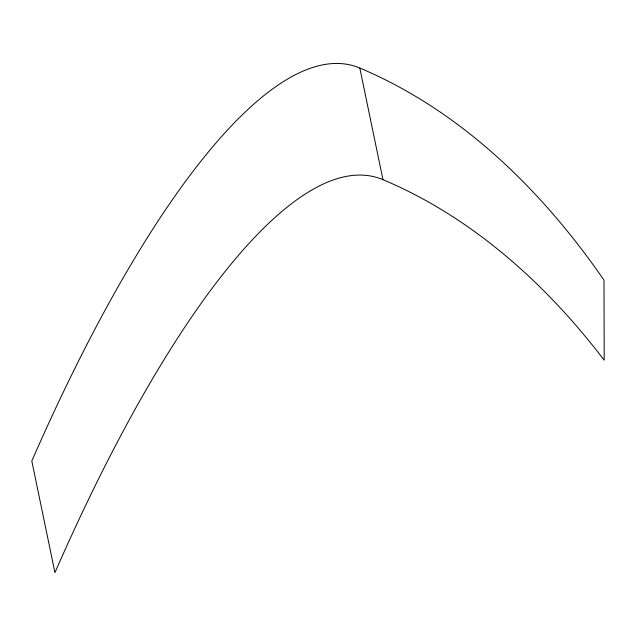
<?xml version="1.0" encoding="UTF-8"?>
<svg xmlns="http://www.w3.org/2000/svg" width="636" height="636" viewBox="0 0 636 636"><rect width="100%" height="100%" fill="white"/><g stroke="black" fill="none" stroke-linecap="round" stroke-linejoin="round"><path stroke-width="0.95" d="M382.952 179.654C472.087 217.21 546.062 283.91 604.2 360.191L603.993 280.118C542.262 190.657 461.164 110.775 359.817 68.036A844.68 221.813 -73.8 0 0 31.8 461.005L54.934 572.615A844.68 221.813 -73.8 0 1 382.952 179.654L359.817 68.036"/></g></svg>
